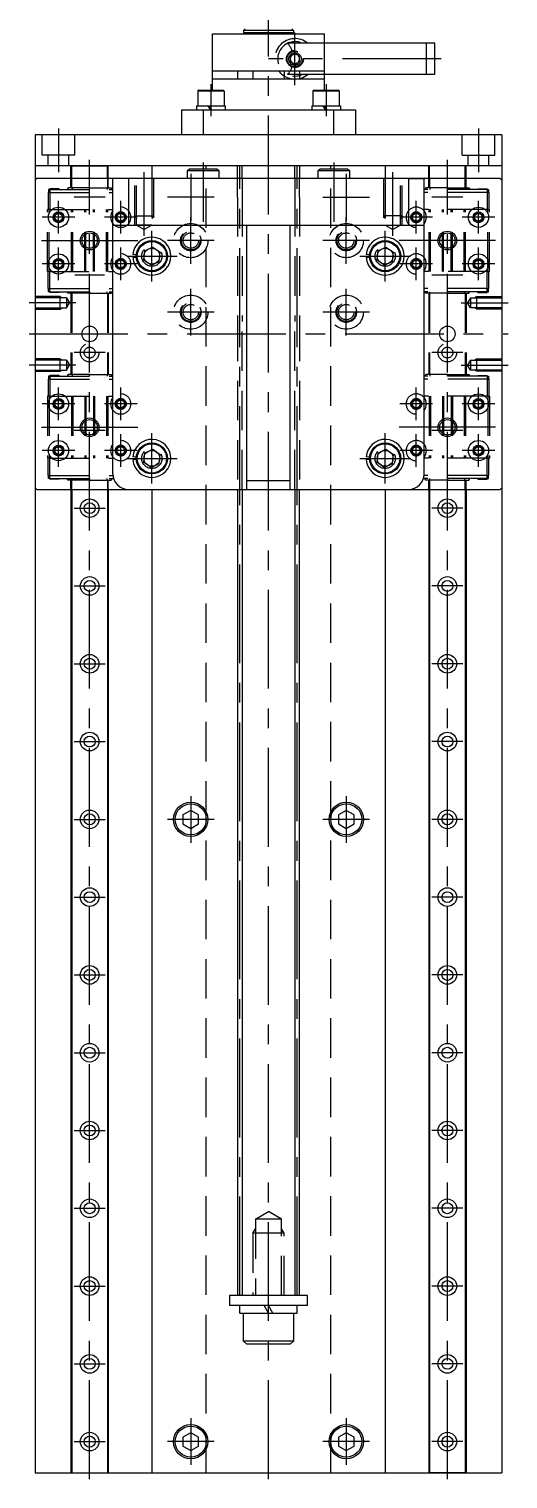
# Model space of a CAD drawing. Extents: x -41 to 506, y -20 to 733.
# Drawn here: x 351.6 to 505.6, y -2 to 464 of the extents above; entities that cross this region are included whole.
import ezdxf

# ---------------------------------------------------------------- set-up
doc = ezdxf.new("R2010")
doc.units = 0
doc.linetypes.add('CENTER', pattern=[50.8, 31.75, -6.35, 6.35, -6.35])
doc.linetypes.add('DASHED', pattern=[19.05, 12.7, -6.35])
doc.layers.get('0').update_dxf_attribs({"linetype": 'CONTINUOUS'})
doc.layers.add('CENTER', color=1, linetype='CENTER')

msp = doc.modelspace()

# ---------------------------------------------------------------- linework, layer by layer
at = {"color": 7, "linetype": 'CONTINUOUS'}
for p, q in [((410.64, 444.3), (410.64, 462.4)), ((410.64, 462.4), (446.62, 462.4)), ((410.64, 462.4), (416.71, 462.4)), ((416.71, 462.4), (440.52, 462.4)), ((421.12, 464), (420.62, 463.5)), ((436.62, 463.5), (420.62, 463.5)), ((420.62, 463.5), (420.62, 462.9)), ((420.62, 462.9), (436.62, 462.9)), ((420.62, 462.9), (421.12, 462.4)), ((436.12, 464), (436.62, 463.5)), ((436.62, 462.9), (436.12, 462.4)), ((436.62, 463.5), (436.62, 462.9)), ((440.52, 462.4), (446.62, 462.4)), ((446.59, 444.3), (446.59, 462.4)), ((479.43, 459.4), (446.62, 459.4)), ((479.43, 449.4), (479.43, 459.4)), ((482.12, 459.4), (479.43, 459.4)), ((482.12, 449.4), (482.12, 459.4)), ((446.62, 450.4), (410.64, 450.4)), ((446.62, 447.9), (410.64, 447.9)), ((418.67, 450.4), (418.67, 447.9)), ((423.62, 450.4), (423.62, 447.9)), ((433.62, 450.4), (433.62, 447.9)), ((438.57, 450.4), (438.57, 447.9)), ((479.43, 449.4), (446.62, 449.4)), ((482.12, 449.4), (479.43, 449.4)), ((414.37, 444.05), (405.87, 444.05)), ((405.87, 444.05), (405.87, 439.3)), ((406.12, 444.3), (414.12, 444.3)), ((414.37, 444.05), (414.37, 439.3)), ((451.37, 444.05), (442.87, 444.05)), ((442.87, 444.05), (442.87, 439.3)), ((443.12, 444.3), (451.12, 444.3)), ((451.37, 444.05), (451.37, 439.3)), ((405.52, 439.3), (414.72, 439.3)), ((405.52, 439.3), (405.52, 438)), ((409.96, 438), (409.21, 439.3)), ((410.45, 438), (409.7, 439.3)), ((414.72, 439.3), (414.72, 438)), ((442.52, 439.3), (451.72, 439.3)), ((442.52, 439.3), (442.52, 438)), ((446.96, 438), (446.21, 439.3)), ((447.45, 438), (446.7, 439.3)), ((451.72, 439.3), (451.72, 438)), ((400.62, 438), (407.6, 438)), ((400.62, 438), (400.62, 430)), ((407.6, 438), (449.63, 438)), ((407.6, 438), (407.6, 430)), ((449.63, 430), (449.63, 438)), ((449.63, 438), (456.62, 438)), ((456.62, 438), (456.62, 430)), ((503.62, 430), (353.62, 430)), ((353.62, 430), (353.62, 0)), ((456.62, 430), (400.62, 430)), ((503.62, 430), (503.62, 0)), ((503.62, 420), (353.62, 420)), ((365.12, 420), (377.12, 420)), ((365.12, 416), (365.12, 420)), ((365.42, 416), (365.42, 420)), ((376.82, 416), (376.82, 420)), ((377.12, 416), (377.12, 420)), ((391.12, 420), (391.12, 416)), ((418.62, 416), (418.62, 420)), ((420.12, 416), (420.12, 420)), ((437.12, 416), (437.12, 420)), ((438.62, 420), (438.62, 416)), ((466.12, 420), (466.12, 416)), ((492.12, 420), (480.12, 420)), ((480.12, 416), (480.12, 420)), ((480.42, 416), (480.42, 420)), ((491.82, 416), (491.82, 420)), ((492.12, 416), (492.12, 420)), ((354.12, 416), (353.62, 415.5)), ((354.12, 416), (353.62, 415.5)), ((353.62, 415.5), (353.62, 316.5)), ((353.62, 415.5), (353.62, 316.5)), ((503.12, 416), (354.12, 416)), ((383.62, 416), (378.62, 416)), ((378.62, 321), (378.62, 416)), ((383.62, 416), (383.62, 401)), ((402.62, 418.5), (403.22, 419.1)), ((402.62, 418.5), (412.62, 418.5)), ((402.62, 416), (402.62, 418.5)), ((403.22, 419.1), (412.02, 419.1)), ((412.02, 419.1), (412.62, 418.5)), ((412.62, 418.5), (412.62, 416)), ((444.62, 418.5), (445.22, 419.1)), ((444.62, 418.5), (454.62, 418.5)), ((444.62, 416), (444.62, 418.5)), ((445.22, 419.1), (454.02, 419.1)), ((454.02, 419.1), (454.62, 418.5)), ((454.62, 418.5), (454.62, 416)), ((473.62, 416), (478.62, 416)), ((473.62, 416), (473.62, 401)), ((478.62, 321), (478.62, 416)), ((503.12, 416), (503.62, 415.5)), ((503.12, 416), (503.62, 415.5)), ((503.62, 415.5), (503.62, 316.5)), ((503.62, 415.5), (503.62, 316.5)), ((378.62, 401), (478.62, 401)), ((421.62, 316), (421.62, 401)), ((435.62, 316), (435.62, 401)), ((386.13, 391.39), (385.04, 391.48)), ((388.72, 392.69), (388.45, 389.77)), ((388.72, 392.69), (391.38, 393.92)), ((391.38, 393.92), (393.78, 392.23)), ((393.52, 389.31), (393.78, 392.23)), ((461.13, 391.39), (460.04, 391.48)), ((463.72, 392.69), (463.45, 389.77)), ((463.72, 392.69), (466.38, 393.92)), ((466.38, 393.92), (468.78, 392.23)), ((468.52, 389.31), (468.78, 392.23)), ((386.13, 390.61), (385.04, 390.52)), ((390.85, 388.08), (388.45, 389.77)), ((390.85, 388.08), (393.52, 389.31)), ((461.13, 390.61), (460.04, 390.52)), ((465.85, 388.08), (463.45, 389.77)), ((465.85, 388.08), (468.52, 389.31)), ((386.13, 326.39), (385.04, 326.48)), ((388.72, 327.69), (388.45, 324.77)), ((388.72, 327.69), (391.38, 328.92)), ((391.38, 328.92), (393.78, 327.23)), ((393.52, 324.31), (393.78, 327.23)), ((461.13, 326.39), (460.04, 326.48)), ((463.72, 327.69), (463.45, 324.77)), ((463.72, 327.69), (466.38, 328.92)), ((466.38, 328.92), (468.78, 327.23)), ((468.52, 324.31), (468.78, 327.23)), ((386.13, 325.61), (385.04, 325.52)), ((390.85, 323.08), (388.45, 324.77)), ((390.85, 323.08), (393.52, 324.31)), ((461.13, 325.61), (460.04, 325.52)), ((465.85, 323.08), (463.45, 324.77)), ((465.85, 323.08), (468.52, 324.31)), ((421.62, 318.86), (435.62, 318.86)), ((354.12, 316), (353.62, 316.5)), ((354.12, 316), (353.62, 316.5)), ((354.12, 316), (503.12, 316)), ((354.12, 316), (503.12, 316)), ((365.12, 316), (365.12, 0)), ((365.42, 316), (365.42, 0)), ((376.82, 316), (376.82, 0)), ((377.12, 316), (377.12, 0)), ((383.62, 316), (421.62, 316)), ((391.12, 316), (391.12, 0)), ((417.62, 316), (439.62, 316)), ((418.62, 316), (418.62, 57)), ((420.12, 316), (420.12, 57)), ((421.62, 316), (435.62, 316)), ((435.62, 316), (473.62, 316)), ((437.12, 316), (437.12, 57)), ((438.62, 57), (438.62, 316)), ((466.12, 316), (466.12, 0)), ((480.12, 316), (480.12, 0)), ((480.42, 316), (480.42, 0)), ((491.82, 316), (491.82, 0)), ((492.12, 316), (492.12, 0)), ((503.12, 316), (503.62, 316.5)), ((503.12, 316), (503.62, 316.5)), ((403.62, 212.89), (401.12, 211.44)), ((401.12, 211.44), (401.12, 208.56)), ((406.12, 211.44), (403.62, 212.89)), ((406.12, 208.56), (406.12, 211.44)), ((453.62, 212.89), (451.12, 211.44)), ((451.12, 211.44), (451.12, 208.56)), ((456.12, 211.44), (453.62, 212.89)), ((456.12, 208.56), (456.12, 211.44)), ((401.12, 208.56), (403.62, 207.11)), ((403.62, 207.11), (406.12, 208.56)), ((451.12, 208.56), (453.62, 207.11)), ((453.62, 207.11), (456.12, 208.56)), ((441.12, 57), (416.12, 57)), ((416.12, 57), (416.12, 53.8)), ((438.62, 57), (418.62, 57)), ((441.12, 53.8), (441.12, 57)), ((441.12, 53.8), (416.12, 53.8)), ((437.82, 53.8), (419.42, 53.8)), ((419.42, 51.3), (419.42, 53.8)), ((419.42, 51.3), (437.82, 51.3)), ((420.62, 42.3), (420.62, 51.3)), ((428.62, 51.3), (427.17, 53.8)), ((430.06, 51.3), (428.62, 53.8)), ((436.62, 51.3), (436.62, 42.3)), ((437.82, 51.3), (437.82, 53.8)), ((436.62, 42.3), (420.62, 42.3)), ((421.62, 41.3), (420.62, 42.3)), ((436.62, 42.3), (435.62, 41.3)), ((435.62, 41.3), (421.62, 41.3)), ((403.62, 12.89), (401.12, 11.44)), ((401.12, 11.44), (401.12, 8.56)), ((406.12, 11.44), (403.62, 12.89)), ((406.12, 8.56), (406.12, 11.44)), ((453.62, 12.89), (451.12, 11.44)), ((451.12, 11.44), (451.12, 8.56)), ((456.12, 11.44), (453.62, 12.89)), ((456.12, 8.56), (456.12, 11.44)), ((401.12, 8.56), (403.62, 7.11)), ((403.62, 7.11), (406.12, 8.56)), ((451.12, 8.56), (453.62, 7.11)), ((453.62, 7.11), (456.12, 8.56)), ((353.62, 0), (503.62, 0)), ((365.12, 0), (377.12, 0)), ((492.12, 0), (480.12, 0))]:
    msp.add_line(p, q, dxfattribs=at)
at = {"color": 3, "linetype": 'DASHED'}
for p, q in [((446.62, 459.4), (434.76, 459.4)), ((437.12, 456.13), (435.62, 455.27)), ((435.62, 455.27), (435.62, 453.53)), ((435.62, 453.53), (437.12, 452.67)), ((438.62, 455.27), (437.12, 456.13)), ((437.12, 452.67), (438.62, 453.53)), ((438.62, 453.53), (438.62, 455.27)), ((446.62, 449.4), (434.76, 449.4)), ((355.87, 423.5), (355.87, 430)), ((366.37, 423.5), (366.37, 430)), ((490.87, 423.5), (490.87, 430)), ((501.37, 423.5), (501.37, 430)), ((366.37, 423.5), (355.87, 423.5)), ((357.82, 420), (357.82, 423.5)), ((364.42, 420), (364.42, 423.5)), ((408.62, 0), (408.62, 420)), ((448.62, 0), (448.62, 420)), ((490.87, 423.5), (501.37, 423.5)), ((492.82, 420), (492.82, 423.5)), ((499.42, 420), (499.42, 423.5)), ((365.12, 412.95), (365.12, 416)), ((365.42, 412.95), (365.42, 416)), ((376.82, 416), (376.82, 412.95)), ((377.12, 412.95), (377.12, 416)), ((385.62, 401), (385.62, 416)), ((386.16, 401), (386.16, 416)), ((391.08, 416), (391.08, 401)), ((391.62, 416), (391.62, 401)), ((418.62, 410), (418.62, 416)), ((418.62, 410), (418.62, 416)), ((420.12, 416), (420.12, 410)), ((420.12, 416), (420.12, 410)), ((437.12, 416), (437.12, 410)), ((437.12, 416), (437.12, 410)), ((438.62, 410), (438.62, 416)), ((438.62, 410), (438.62, 416)), ((465.62, 416), (465.62, 401)), ((466.16, 416), (466.16, 401)), ((471.08, 401), (471.08, 416)), ((471.62, 401), (471.62, 416)), ((480.12, 412.95), (480.12, 416)), ((480.42, 416), (480.42, 412.95)), ((491.82, 412.95), (491.82, 416)), ((492.12, 412.95), (492.12, 416)), ((357.82, 411.45), (357.82, 405.95)), ((358.32, 411.45), (357.82, 411.45)), ((358.37, 412.45), (357.87, 412.45)), ((357.87, 412.45), (357.87, 411.45)), ((361.32, 412.65), (358.32, 412.65)), ((358.32, 412.65), (358.32, 412.45)), ((358.32, 411.45), (378.62, 411.45)), ((358.32, 411.45), (358.32, 405.95)), ((358.37, 412.45), (378.62, 412.45)), ((358.37, 412.45), (358.37, 411.45)), ((361.32, 412.45), (361.32, 412.65)), ((364.19, 412.95), (363.89, 412.45)), ((365.49, 412.95), (364.19, 412.95)), ((371.12, 412.95), (365.49, 412.95)), ((365.49, 412.95), (365.49, 412.45)), ((371.12, 412.95), (376.75, 412.95)), ((371.12, 412.45), (371.12, 412.95)), ((376.75, 412.95), (378.05, 412.95)), ((376.75, 412.95), (376.75, 412.45)), ((378.05, 412.95), (378.35, 412.45)), ((498.87, 412.45), (478.62, 412.45)), ((498.92, 411.45), (478.62, 411.45)), ((479.19, 412.95), (478.89, 412.45)), ((480.49, 412.95), (479.19, 412.95)), ((486.12, 412.95), (480.49, 412.95)), ((480.49, 412.95), (480.49, 412.45)), ((486.12, 412.95), (491.75, 412.95)), ((486.12, 412.45), (486.12, 412.95)), ((491.75, 412.95), (491.75, 412.45)), ((491.75, 412.95), (493.05, 412.95)), ((493.05, 412.95), (493.35, 412.45)), ((495.92, 412.65), (498.92, 412.65)), ((495.92, 412.45), (495.92, 412.65)), ((498.87, 412.45), (499.37, 412.45)), ((498.87, 412.45), (498.87, 411.45)), ((498.92, 412.65), (498.92, 412.45)), ((498.92, 411.45), (499.42, 411.45)), ((498.92, 411.45), (498.92, 405.95)), ((499.37, 412.45), (499.37, 411.45)), ((499.42, 411.45), (499.42, 405.95)), ((357.62, 386.05), (357.62, 405.95)), ((358.12, 405.95), (357.62, 405.95)), ((358.12, 405.95), (378.62, 405.95)), ((358.12, 386.05), (358.12, 405.95)), ((365.32, 386.05), (365.32, 405.95)), ((365.72, 386.05), (365.72, 405.95)), ((369.52, 386.05), (369.52, 405.95)), ((369.92, 386.05), (369.92, 405.95)), ((372.32, 386.05), (372.32, 405.95)), ((372.72, 386.05), (372.72, 405.95)), ((376.52, 386.05), (376.52, 405.95)), ((376.92, 386.05), (376.92, 405.95)), ((418.62, 410), (418.62, 370)), ((418.62, 410), (418.62, 370)), ((420.12, 410), (420.12, 370)), ((420.12, 410), (420.12, 370)), ((437.12, 410), (437.12, 370)), ((437.12, 410), (437.12, 370)), ((438.62, 410), (438.62, 370)), ((438.62, 410), (438.62, 370)), ((499.12, 405.95), (478.62, 405.95)), ((480.32, 386.05), (480.32, 405.95)), ((480.72, 386.05), (480.72, 405.95)), ((484.52, 386.05), (484.52, 405.95)), ((484.92, 386.05), (484.92, 405.95)), ((487.32, 386.05), (487.32, 405.95)), ((487.72, 386.05), (487.72, 405.95)), ((491.52, 386.05), (491.52, 405.95)), ((491.92, 386.05), (491.92, 405.95)), ((499.12, 386.05), (499.12, 405.95)), ((499.12, 405.95), (499.62, 405.95)), ((499.62, 386.05), (499.62, 405.95)), ((385.62, 404), (391.62, 404)), ((385.62, 404), (386.16, 403.06)), ((391.08, 401), (386.16, 401)), ((386.16, 401), (388.62, 399.58)), ((391.08, 401), (388.62, 399.58)), ((391.62, 404), (391.08, 403.06)), ((465.62, 404), (466.16, 403.06)), ((471.62, 404), (465.62, 404)), ((466.16, 401), (468.62, 399.58)), ((466.16, 401), (471.08, 401)), ((471.08, 401), (468.62, 399.58)), ((471.62, 404), (471.08, 403.06)), ((358.12, 386.05), (357.62, 386.05)), ((357.82, 380.55), (357.82, 386.05)), ((358.12, 386.05), (378.62, 386.05)), ((358.32, 380.55), (358.32, 386.05)), ((499.12, 386.05), (478.62, 386.05)), ((498.92, 380.55), (498.92, 386.05)), ((499.12, 386.05), (499.62, 386.05)), ((499.42, 380.55), (499.42, 386.05)), ((361.62, 378), (353.62, 378)), ((363.72, 377.62), (353.62, 377.62)), ((358.32, 380.55), (357.82, 380.55)), ((357.87, 379.55), (357.87, 380.55)), ((358.37, 379.55), (357.87, 379.55)), ((358.32, 380.55), (378.62, 380.55)), ((358.32, 379.55), (358.32, 379.35)), ((361.32, 379.35), (358.32, 379.35)), ((358.37, 379.55), (358.37, 380.55)), ((358.37, 379.55), (378.62, 379.55)), ((361.32, 379.35), (361.32, 379.55)), ((361.62, 374), (361.62, 378)), ((361.62, 378), (362.27, 377.62)), ((363.72, 377.62), (363.72, 374.38)), ((363.72, 377.62), (364.65, 376)), ((364.19, 379.05), (363.89, 379.55)), ((365.49, 379.05), (364.19, 379.05)), ((365.12, 379.05), (365.12, 352.95)), ((365.42, 379.05), (365.42, 352.95)), ((365.49, 379.05), (365.49, 379.55)), ((371.12, 379.05), (365.49, 379.05)), ((371.12, 379.55), (371.12, 379.05)), ((371.12, 379.05), (376.75, 379.05)), ((376.75, 379.05), (376.75, 379.55)), ((376.75, 379.05), (378.05, 379.05)), ((376.82, 379.05), (376.82, 352.95)), ((377.12, 379.05), (377.12, 352.95)), ((378.05, 379.05), (378.35, 379.55)), ((498.92, 380.55), (478.62, 380.55)), ((498.87, 379.55), (478.62, 379.55)), ((479.19, 379.05), (478.89, 379.55)), ((480.49, 379.05), (479.19, 379.05)), ((480.12, 379.05), (480.12, 352.95)), ((480.42, 379.05), (480.42, 352.95)), ((480.49, 379.05), (480.49, 379.55)), ((486.12, 379.05), (480.49, 379.05)), ((486.12, 379.55), (486.12, 379.05)), ((486.12, 379.05), (491.75, 379.05)), ((491.75, 379.05), (491.75, 379.55)), ((491.75, 379.05), (493.05, 379.05)), ((491.82, 379.05), (491.82, 352.95)), ((492.12, 379.05), (492.12, 352.95)), ((493.52, 377.62), (492.58, 376)), ((493.05, 379.05), (493.35, 379.55)), ((493.52, 377.62), (503.62, 377.62)), ((493.52, 377.62), (493.52, 374.38)), ((495.62, 378), (494.96, 377.62)), ((495.62, 378), (503.62, 378)), ((495.62, 374), (495.62, 378)), ((495.92, 379.35), (495.92, 379.55)), ((495.92, 379.35), (498.92, 379.35)), ((498.87, 379.55), (498.87, 380.55)), ((498.87, 379.55), (499.37, 379.55)), ((498.92, 380.55), (499.42, 380.55)), ((498.92, 379.55), (498.92, 379.35)), ((499.37, 379.55), (499.37, 380.55)), ((353.62, 374.38), (363.72, 374.38)), ((353.62, 374), (361.62, 374)), ((361.62, 374), (362.27, 374.38)), ((363.72, 374.38), (364.65, 376)), ((493.52, 374.38), (492.58, 376)), ((503.62, 374.38), (493.52, 374.38)), ((495.62, 374), (494.96, 374.38)), ((503.62, 374), (495.62, 374)), ((418.62, 370), (418.62, 316)), ((420.12, 316), (420.12, 370)), ((437.12, 316), (437.12, 370)), ((438.62, 370), (438.62, 316)), ((361.62, 358), (353.62, 358)), ((363.72, 357.62), (353.62, 357.62)), ((353.62, 354.38), (363.72, 354.38)), ((361.62, 354), (361.62, 358)), ((361.62, 358), (362.27, 357.62)), ((361.62, 354), (362.27, 354.38)), ((363.72, 357.62), (363.72, 354.38)), ((363.72, 357.62), (364.65, 356)), ((363.72, 354.38), (364.65, 356)), ((493.52, 357.62), (492.58, 356)), ((493.52, 354.38), (492.58, 356)), ((493.52, 357.62), (503.62, 357.62)), ((493.52, 357.62), (493.52, 354.38)), ((503.62, 354.38), (493.52, 354.38)), ((495.62, 358), (494.96, 357.62)), ((495.62, 354), (494.96, 354.38)), ((495.62, 358), (503.62, 358)), ((495.62, 354), (495.62, 358)), ((353.62, 354), (361.62, 354)), ((357.82, 351.45), (357.82, 345.95)), ((358.32, 351.45), (357.82, 351.45)), ((358.37, 352.45), (357.87, 352.45)), ((357.87, 352.45), (357.87, 351.45)), ((361.32, 352.65), (358.32, 352.65)), ((358.32, 352.45), (358.32, 352.65)), ((358.32, 351.45), (378.62, 351.45)), ((358.32, 351.45), (358.32, 345.95)), ((358.37, 352.45), (378.62, 352.45)), ((358.37, 352.45), (358.37, 351.45)), ((361.32, 352.65), (361.32, 352.45)), ((364.19, 352.95), (363.89, 352.45)), ((365.49, 352.95), (364.19, 352.95)), ((371.12, 352.95), (365.49, 352.95)), ((365.49, 352.95), (365.49, 352.45)), ((371.12, 352.95), (376.75, 352.95)), ((371.12, 352.45), (371.12, 352.95)), ((376.75, 352.95), (378.05, 352.95)), ((376.75, 352.95), (376.75, 352.45)), ((378.05, 352.95), (378.35, 352.45)), ((498.87, 352.45), (478.62, 352.45)), ((498.92, 351.45), (478.62, 351.45)), ((479.19, 352.95), (478.89, 352.45)), ((480.49, 352.95), (479.19, 352.95)), ((486.12, 352.95), (480.49, 352.95)), ((480.49, 352.95), (480.49, 352.45)), ((486.12, 352.95), (491.75, 352.95)), ((486.12, 352.45), (486.12, 352.95)), ((491.75, 352.95), (493.05, 352.95)), ((491.75, 352.95), (491.75, 352.45)), ((493.05, 352.95), (493.35, 352.45)), ((503.62, 354), (495.62, 354)), ((495.92, 352.65), (498.92, 352.65)), ((495.92, 352.65), (495.92, 352.45)), ((498.87, 352.45), (499.37, 352.45)), ((498.87, 352.45), (498.87, 351.45)), ((498.92, 352.45), (498.92, 352.65)), ((498.92, 351.45), (498.92, 345.95)), ((498.92, 351.45), (499.42, 351.45)), ((499.37, 352.45), (499.37, 351.45)), ((499.42, 351.45), (499.42, 345.95)), ((357.62, 345.95), (357.62, 326.05)), ((358.12, 345.95), (357.62, 345.95)), ((358.12, 345.95), (378.62, 345.95)), ((358.12, 345.95), (358.12, 326.05)), ((365.32, 345.95), (365.32, 326.05)), ((365.72, 345.95), (365.72, 326.05)), ((369.52, 345.95), (369.52, 326.05)), ((369.92, 345.95), (369.92, 326.05)), ((372.32, 345.95), (372.32, 326.05)), ((372.72, 345.95), (372.72, 326.05)), ((376.52, 345.95), (376.52, 326.05)), ((376.92, 345.95), (376.92, 326.05)), ((499.12, 345.95), (478.62, 345.95)), ((480.32, 345.95), (480.32, 326.05)), ((480.72, 345.95), (480.72, 326.05)), ((484.52, 345.95), (484.52, 326.05)), ((484.92, 345.95), (484.92, 326.05)), ((487.32, 345.95), (487.32, 326.05)), ((487.72, 345.95), (487.72, 326.05)), ((491.52, 345.95), (491.52, 326.05)), ((491.92, 345.95), (491.92, 326.05)), ((499.12, 345.95), (499.12, 326.05)), ((499.12, 345.95), (499.62, 345.95)), ((499.62, 345.95), (499.62, 326.05)), ((358.12, 326.05), (357.62, 326.05)), ((357.82, 320.55), (357.82, 326.05)), ((358.12, 326.05), (378.62, 326.05)), ((358.32, 320.55), (358.32, 326.05)), ((499.12, 326.05), (478.62, 326.05)), ((498.92, 320.55), (498.92, 326.05)), ((499.12, 326.05), (499.62, 326.05)), ((499.42, 320.55), (499.42, 326.05)), ((358.32, 320.55), (357.82, 320.55)), ((357.87, 319.55), (357.87, 320.55)), ((358.37, 319.55), (357.87, 319.55)), ((358.32, 320.55), (378.64, 320.55)), ((358.32, 319.35), (358.32, 319.55)), ((361.32, 319.35), (358.32, 319.35)), ((358.37, 319.55), (358.37, 320.55)), ((358.37, 319.55), (378.83, 319.55)), ((361.32, 319.55), (361.32, 319.35)), ((364.19, 319.05), (363.89, 319.55)), ((365.49, 319.05), (364.19, 319.05)), ((365.12, 316), (365.12, 319.05)), ((365.42, 316), (365.42, 319.05)), ((365.49, 319.05), (365.49, 319.55)), ((371.12, 319.05), (365.49, 319.05)), ((371.12, 319.55), (371.12, 319.05)), ((371.12, 319.05), (376.75, 319.05)), ((376.75, 319.05), (376.75, 319.55)), ((376.75, 319.05), (378.05, 319.05)), ((376.82, 319.05), (376.82, 316)), ((377.12, 316), (377.12, 319.05)), ((378.05, 319.05), (378.35, 319.55)), ((498.87, 319.55), (478.4, 319.55)), ((498.92, 320.55), (478.6, 320.55)), ((479.19, 319.05), (478.89, 319.55)), ((480.49, 319.05), (479.19, 319.05)), ((480.12, 316), (480.12, 319.05)), ((480.42, 319.05), (480.42, 316)), ((480.49, 319.05), (480.49, 319.55)), ((486.12, 319.05), (480.49, 319.05)), ((486.12, 319.55), (486.12, 319.05)), ((486.12, 319.05), (491.75, 319.05)), ((491.75, 319.05), (491.75, 319.55)), ((491.75, 319.05), (493.05, 319.05)), ((491.82, 316), (491.82, 319.05)), ((492.12, 316), (492.12, 319.05)), ((493.05, 319.05), (493.35, 319.55)), ((495.92, 319.55), (495.92, 319.35)), ((495.92, 319.35), (498.92, 319.35)), ((498.87, 319.55), (498.87, 320.55)), ((498.87, 319.55), (499.37, 319.55)), ((498.92, 320.55), (499.42, 320.55)), ((498.92, 319.35), (498.92, 319.55)), ((499.37, 319.55), (499.37, 320.55)), ((424.43, 81.5), (428.62, 83.92)), ((432.8, 81.5), (428.62, 83.92)), ((432.8, 81.5), (424.43, 81.5)), ((424.43, 81.5), (424.43, 57)), ((432.8, 57), (432.8, 81.5)), ((423.62, 77), (424.43, 78.41)), ((433.62, 77), (423.62, 77)), ((423.62, 77), (423.62, 57)), ((433.62, 77), (432.8, 78.41)), ((433.62, 57), (433.62, 77))]:
    msp.add_line(p, q, dxfattribs=at)
for centre, radius in [((437.12, 454.4), 2.75), ((437.12, 454.4), 2.5), ((437.12, 454.4), 2), ((381.12, 403.5), 1.75), ((381.12, 403.5), 1.5), ((381.12, 403.5), 1.23), ((403.62, 396), 5.5), ((453.62, 396), 5.5), ((476.12, 403.5), 1.75), ((476.12, 403.5), 1.5), ((476.12, 403.5), 1.23), ((403.62, 396), 3.3), ((403.62, 396), 3), ((403.62, 396), 2.46), ((453.62, 396), 3.3), ((453.62, 396), 3), ((453.62, 396), 2.46), ((391.12, 391), 3.25), ((466.12, 391), 3.25), ((381.12, 388.5), 1.75), ((381.12, 388.5), 1.5), ((381.12, 388.5), 1.23), ((476.12, 388.5), 1.75), ((476.12, 388.5), 1.5), ((476.12, 388.5), 1.23), ((403.62, 373), 5.5), ((453.62, 373), 5.5), ((403.62, 373), 3.3), ((403.62, 373), 3), ((403.62, 373), 2.46), ((453.62, 373), 3.3), ((453.62, 373), 3), ((453.62, 373), 2.46), ((371.12, 360), 3), ((371.12, 360), 1.75), ((486.12, 360), 3), ((486.12, 360), 1.75), ((381.12, 343.5), 1.75), ((381.12, 343.5), 1.5), ((476.12, 343.5), 1.75), ((476.12, 343.5), 1.5), ((381.12, 343.5), 1.23), ((476.12, 343.5), 1.23), ((381.12, 328.5), 1.75), ((381.12, 328.5), 1.5), ((381.12, 328.5), 1.23), ((391.12, 326), 3.25), ((466.12, 326), 3.25), ((476.12, 328.5), 1.75), ((476.12, 328.5), 1.5), ((476.12, 328.5), 1.23)]:
    msp.add_circle(centre, radius, dxfattribs=at)
at = {"color": 7, "linetype": 'CONTINUOUS'}
for centre, radius in [((361.12, 403.5), 3.25), ((496.12, 403.5), 3.25), ((361.12, 403.5), 1.75), ((361.12, 403.5), 1.23), ((496.12, 403.5), 1.75), ((496.12, 403.5), 1.23), ((371.12, 396), 2.46), ((486.12, 396), 2.46), ((361.12, 388.5), 3.25), ((391.12, 391), 5), ((391.12, 391), 4.7), ((466.12, 391), 5), ((466.12, 391), 4.7), ((496.12, 388.5), 3.25), ((361.12, 388.5), 1.75), ((361.12, 388.5), 1.23), ((496.12, 388.5), 1.75), ((496.12, 388.5), 1.23), ((371.12, 366), 2.5), ((486.12, 366), 2.5), ((361.12, 343.5), 3.25), ((361.12, 343.5), 1.75), ((496.12, 343.5), 3.25), ((496.12, 343.5), 1.75), ((361.12, 343.5), 1.23), ((496.12, 343.5), 1.23), ((371.12, 336), 2.46), ((486.12, 336), 2.46), ((361.12, 328.5), 3.25), ((391.12, 326), 5), ((466.12, 326), 5), ((496.12, 328.5), 3.25), ((361.12, 328.5), 1.75), ((361.12, 328.5), 1.23), ((391.12, 326), 4.7), ((466.12, 326), 4.7), ((496.12, 328.5), 1.75), ((496.12, 328.5), 1.23), ((371.12, 310), 3), ((486.12, 310), 3), ((371.12, 310), 1.75), ((486.12, 310), 1.75), ((371.12, 285), 3), ((371.12, 285), 1.75), ((486.12, 285), 3), ((486.12, 285), 1.75), ((371.12, 260), 3), ((371.12, 260), 1.75), ((486.12, 260), 3), ((486.12, 260), 1.75), ((371.12, 235), 3), ((486.12, 235), 3), ((371.12, 235), 1.75), ((486.12, 235), 1.75), ((403.62, 210), 5.5), ((403.62, 210), 5), ((453.62, 210), 5.5), ((453.62, 210), 5), ((371.12, 210), 3), ((371.12, 210), 1.75), ((486.12, 210), 3), ((486.12, 210), 1.75), ((371.12, 185), 3), ((371.12, 185), 1.75), ((486.12, 185), 3), ((486.12, 185), 1.75), ((371.12, 160), 3), ((371.12, 160), 1.75), ((486.12, 160), 3), ((486.12, 160), 1.75), ((371.12, 135), 3), ((371.12, 135), 1.75), ((486.12, 135), 3), ((486.12, 135), 1.75), ((371.12, 110), 3), ((486.12, 110), 3), ((371.12, 110), 1.75), ((486.12, 110), 1.75), ((371.12, 85), 3), ((371.12, 85), 1.75), ((486.12, 85), 3), ((486.12, 85), 1.75), ((371.12, 60), 3), ((371.12, 60), 1.75), ((486.12, 60), 3), ((486.12, 60), 1.75), ((371.12, 35), 3), ((486.12, 35), 3), ((371.12, 35), 1.75), ((486.12, 35), 1.75), ((403.62, 10), 5.5), ((403.62, 10), 5), ((453.62, 10), 5.5), ((453.62, 10), 5), ((371.12, 10), 3), ((371.12, 10), 1.75), ((486.12, 10), 3), ((486.12, 10), 1.75)]:
    msp.add_circle(centre, radius, dxfattribs=at)
at = {"color": 3, "linetype": 'CONTINUOUS'}
for centre, radius in [((361.12, 403.5), 1.5), ((496.12, 403.5), 1.5), ((371.12, 396), 3), ((486.12, 396), 3), ((361.12, 388.5), 1.5), ((496.12, 388.5), 1.5), ((361.12, 343.5), 1.5), ((496.12, 343.5), 1.5), ((371.12, 336), 3), ((486.12, 336), 3), ((361.12, 328.5), 1.5), ((496.12, 328.5), 1.5)]:
    msp.add_circle(centre, radius, dxfattribs=at)
for centre in [(391.12, 391), (466.12, 391), (391.12, 326), (466.12, 326)]:
    msp.add_circle(centre, 2.54)
at = {"color": 3, "linetype": 'DASHED'}
for centre, radius, start, end in [((437.12, 454.4), 6.5, 50.2849, 309.7151), ((437.12, 454.4), 5.53, 64.7754, 295.2246), ((429.51, 454.54), 7.15, 20.1116, 42.7693), ((437.12, 454.4), 1.5, 120, 180), ((437.12, 454.4), 1.5, 180, 240), ((437.12, 454.4), 1.5, 60, 120), ((437.12, 454.4), 1.5, 240, 300), ((437.12, 454.4), 1.5, 0, 60), ((437.12, 454.4), 1.5, 300, 0), ((429.51, 454.26), 7.15, 317.2307, 339.8884), ((381.12, 403.5), 3.25, 219.7151, 140.2849), ((476.12, 403.5), 3.25, 39.7151, 320.2849), ((381.12, 388.5), 3.25, 219.7151, 140.2849), ((476.12, 388.5), 3.25, 39.7151, 320.2849), ((381.12, 343.5), 3.25, 219.7151, 140.2849), ((476.12, 343.5), 3.25, 39.7151, 320.2849), ((381.12, 328.5), 3.25, 219.7151, 140.2849), ((476.12, 328.5), 3.25, 39.7151, 320.2849)]:
    msp.add_arc(centre, radius, start, end, dxfattribs=at)
at = {"color": 7, "linetype": 'CONTINUOUS'}
for centre, radius, start, end in [((406.12, 444.05), 0.25, 90, 180), ((414.12, 444.05), 0.25, 0, 90), ((443.12, 444.05), 0.25, 90, 180), ((451.12, 444.05), 0.25, 0, 90), ((381.12, 403.5), 3.25, 140.2849, 219.7151), ((476.12, 403.5), 3.25, 320.2849, 39.7151), ((391.12, 391), 6.1, 184.5, 175.5), ((466.12, 391), 6.1, 184.5, 175.5), ((381.12, 388.5), 3.25, 140.2849, 219.7151), ((476.12, 388.5), 3.25, 320.2849, 39.7151), ((381.12, 343.5), 3.25, 140.2849, 219.7151), ((476.12, 343.5), 3.25, 320.2849, 39.7151), ((391.12, 326), 6.1, 184.5, 175.5), ((466.12, 326), 6.1, 184.5, 175.5), ((381.12, 328.5), 3.25, 140.2849, 219.7151), ((476.12, 328.5), 3.25, 320.2849, 39.7151), ((383.62, 321), 5, 180, 270), ((473.62, 321), 5, 270, 360)]:
    msp.add_arc(centre, radius, start, end, dxfattribs=at)
at = {"layer": 'CENTER', "color": 1, "linetype": 'CENTER'}
for p, q in [((428.62, -2), (428.62, 538)), ((437.12, 445.9), (437.12, 462.9)), ((484.12, 454.4), (428.62, 454.4)), ((410.12, 446.3), (410.12, 436)), ((447.12, 446.3), (447.12, 436)), ((361.12, 432), (361.12, 418)), ((496.12, 432), (496.12, 418)), ((371.12, -2), (371.12, 422)), ((407.62, 421.1), (407.62, 402)), ((419.37, 57), (419.37, 420)), ((437.87, 57), (437.87, 420)), ((449.62, 421.1), (449.62, 402)), ((486.12, -2), (486.12, 422)), ((388.62, 397.58), (388.62, 418)), ((403.62, 417.5), (403.62, 402.5)), ((453.62, 417.5), (453.62, 402.5)), ((468.62, 397.58), (468.62, 418)), ((361.12, 398.25), (361.12, 408.75)), ((376.12, 410), (366.12, 410)), ((381.12, 398.25), (381.12, 408.75)), ((411.12, 410), (396.12, 410)), ((446.12, 410), (461.12, 410)), ((476.12, 398.25), (476.12, 408.75)), ((491.12, 410), (481.12, 410)), ((496.12, 398.25), (496.12, 408.75)), ((366.37, 403.5), (355.87, 403.5)), ((386.37, 403.5), (375.87, 403.5)), ((403.62, 388.5), (403.62, 403.5)), ((453.62, 388.5), (453.62, 403.5)), ((481.37, 403.5), (470.87, 403.5)), ((501.37, 403.5), (490.87, 403.5)), ((391.12, 382.9), (391.12, 399.1)), ((466.12, 382.9), (466.12, 399.1)), ((355.62, 396), (386.62, 396)), ((361.12, 383.25), (361.12, 393.75)), ((381.12, 383.25), (381.12, 393.75)), ((411.12, 396), (396.12, 396)), ((461.12, 396), (446.12, 396)), ((501.62, 396), (470.62, 396)), ((476.12, 383.25), (476.12, 393.75)), ((496.12, 383.25), (496.12, 393.75)), ((366.37, 388.5), (355.87, 388.5)), ((386.37, 388.5), (375.87, 388.5)), ((383.02, 391), (399.22, 391)), ((458.02, 391), (474.22, 391)), ((481.37, 388.5), (470.87, 388.5)), ((501.37, 388.5), (490.87, 388.5)), ((366.32, 385), (375.92, 385)), ((481.12, 385), (491.12, 385)), ((403.62, 365.5), (403.62, 380.5)), ((453.62, 365.5), (453.62, 380.5)), ((366.65, 376), (351.62, 376)), ((411.12, 373), (396.12, 373)), ((461.12, 373), (446.12, 373)), ((490.58, 376), (505.62, 376)), ((351.62, 366), (505.62, 366)), ((376.12, 360), (366.12, 360)), ((491.12, 360), (481.12, 360)), ((366.65, 356), (351.62, 356)), ((490.58, 356), (505.62, 356)), ((361.12, 338.25), (361.12, 348.75)), ((381.12, 338.25), (381.12, 348.75)), ((476.12, 338.25), (476.12, 348.75)), ((496.12, 338.25), (496.12, 348.75)), ((366.37, 343.5), (355.87, 343.5)), ((386.37, 343.5), (375.87, 343.5)), ((481.37, 343.5), (470.87, 343.5)), ((501.37, 343.5), (490.87, 343.5)), ((355.62, 336), (386.62, 336)), ((501.62, 336), (470.62, 336)), ((361.12, 323.25), (361.12, 333.75)), ((376.12, 335), (366.12, 335)), ((381.12, 323.25), (381.12, 333.75)), ((391.12, 317.9), (391.12, 334.1)), ((466.12, 317.9), (466.12, 334.1)), ((476.12, 323.25), (476.12, 333.75)), ((491.12, 335), (481.12, 335)), ((496.12, 323.25), (496.12, 333.75)), ((366.37, 328.5), (355.87, 328.5)), ((386.37, 328.5), (375.87, 328.5)), ((481.37, 328.5), (470.87, 328.5)), ((501.37, 328.5), (490.87, 328.5)), ((383.02, 326), (399.22, 326)), ((458.02, 326), (474.22, 326)), ((366.12, 310), (376.12, 310)), ((491.12, 310), (481.12, 310)), ((366.12, 285), (376.12, 285)), ((491.12, 285), (481.12, 285)), ((366.12, 260), (376.12, 260)), ((491.12, 260), (481.12, 260)), ((366.12, 235), (376.12, 235)), ((491.12, 235), (481.12, 235)), ((403.62, 217.5), (403.62, 202.5)), ((453.62, 217.5), (453.62, 202.5)), ((366.12, 210), (376.12, 210)), ((411.12, 210), (396.12, 210)), ((461.12, 210), (446.12, 210)), ((491.12, 210), (481.12, 210)), ((366.12, 185), (376.12, 185)), ((491.12, 185), (481.12, 185)), ((366.12, 160), (376.12, 160)), ((491.12, 160), (481.12, 160)), ((366.12, 135), (376.12, 135)), ((491.12, 135), (481.12, 135)), ((366.12, 110), (376.12, 110)), ((491.12, 110), (481.12, 110)), ((366.12, 85), (376.12, 85)), ((491.12, 85), (481.12, 85)), ((366.12, 60), (376.12, 60)), ((491.12, 60), (481.12, 60)), ((366.12, 35), (376.12, 35)), ((491.12, 35), (481.12, 35)), ((403.62, 17.5), (403.62, 2.5)), ((453.62, 17.5), (453.62, 2.5)), ((366.12, 10), (376.12, 10)), ((411.12, 10), (396.12, 10)), ((461.12, 10), (446.12, 10)), ((491.12, 10), (481.12, 10))]:
    msp.add_line(p, q, dxfattribs=at)

doc.saveas('drawing.dxf')
